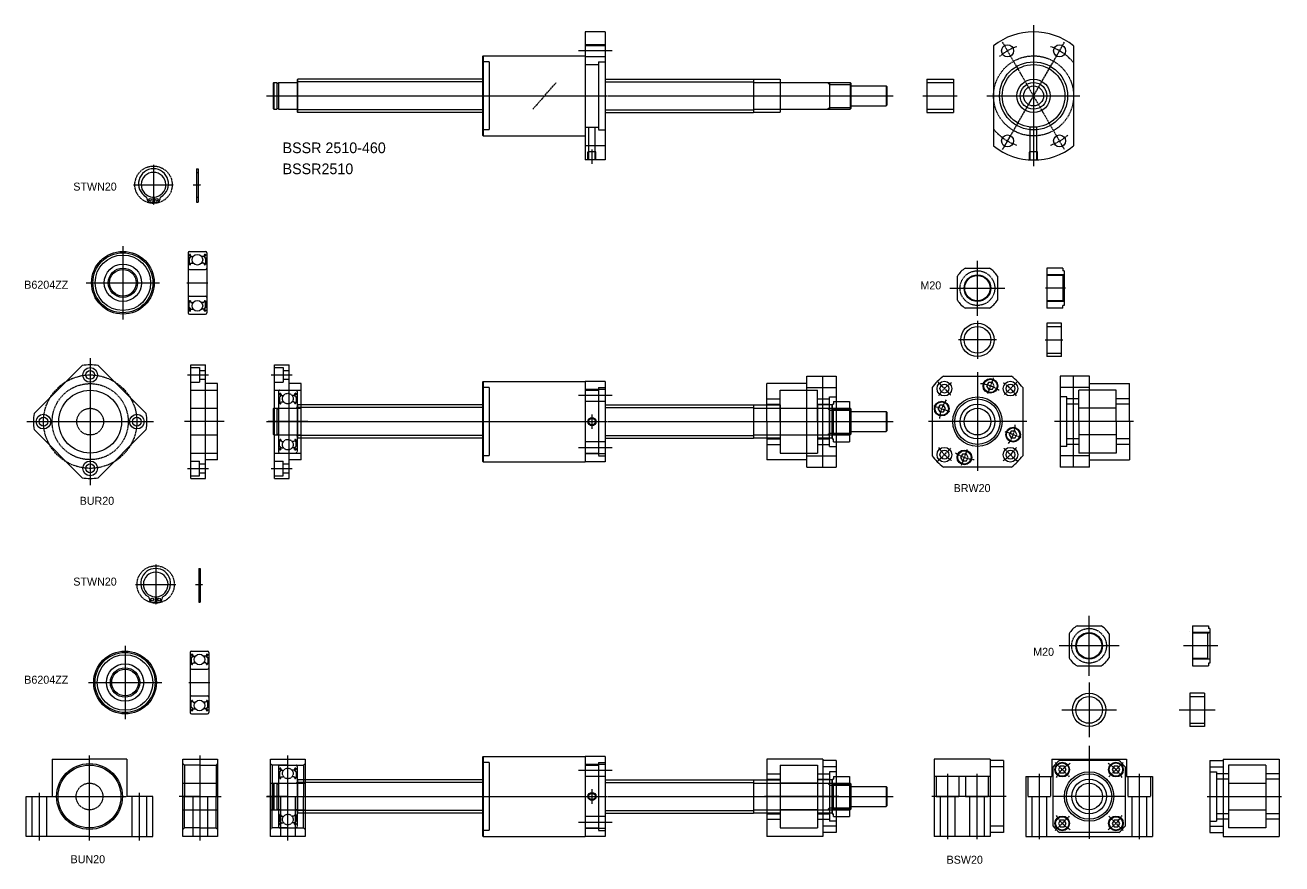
# Model space of a CAD drawing. Extents: x -166 to 776, y -565 to 63.
import ezdxf

# ---------------------------------------------------------------- set-up
doc = ezdxf.new("R2010")
doc.units = 0
for name, pattern in [('CENTER', [2, 1.25, -0.25, 0.25, -0.25]), ('DASHED', [0.75, 0.5, -0.25]), ('PHANTOM', [2.5, 1.25, -0.25, 0.25, -0.25, 0.25, -0.25])]:
    doc.linetypes.add(name, pattern=pattern)
doc.layers.get('0').update_dxf_attribs({"linetype": 'CONTINUOUS'})
doc.layers.add('CENTER', color=1, linetype='CENTER')

# ---------------------------------------------------------------- blocks, each defined once
blk = doc.blocks.new('BSSR2510')
at = {"color": 7, "linetype": 'CONTINUOUS'}
for p, q in [((-15, 48), (-15, -48)), ((0, 48), (-15, 48)), ((0, 48), (0, -48)), ((-92, 29.5), (-91.5, 30)), ((-92, 29.5), (-92, -29.5)), ((-91.5, 30), (-91.5, -30)), ((-91.5, 30), (-15, 30)), ((0, 37.47), (-15, 37.47)), ((-249, 9.5), (-248.5, 10)), ((-249, 9.5), (-249, -9.5)), ((-248.5, 10), (-248.5, -10)), ((-248.5, 10), (-246.35, 10)), ((-246.35, 10), (-246.35, -10)), ((-246.35, 9.5), (-245, 9.5)), ((-245, 10), (-245, -10)), ((-245, 10), (-231.2, 10)), ((-231, 12), (-230.5, 12.5)), ((-231, 12), (-231, -12)), ((-92, 12.5), (-230.5, 12.5)), ((-230.5, -12.5), (-230.5, 12.5)), ((0, 12.5), (111, 12.5)), ((111, 12.5), (111, -12.5)), ((111.2, 10), (183.5, 10)), ((168, 10), (168, -10)), ((183.5, 10), (183.5, -10)), ((183.5, 10), (184, 9.5)), ((184, 9.5), (184, -9.5)), ((184, 7.5), (210.5, 7.5)), ((210.5, 7.5), (210.5, -7.5)), ((210.5, 7.5), (211, 7)), ((211, 7), (211, -7)), ((184, -7.5), (210.5, -7.5)), ((211, -7), (210.5, -7.5)), ((-248.5, -10), (-249, -9.5)), ((-248.5, -10), (-246.35, -10)), ((-246.35, -9.5), (-245, -9.5)), ((-245, -10), (-231.2, -10)), ((-231, -12), (-230.5, -12.5)), ((-92, -12.5), (-230.5, -12.5)), ((0, -12.5), (111, -12.5)), ((111.2, -10), (183.5, -10)), ((129.27, -10), (129.27, -10)), ((147.35, -10), (147.35, -10)), ((184, -9.5), (183.5, -10)), ((-91.5, -30), (-92, -29.5)), ((-91.5, -30), (-15, -30)), ((0, -37.47), (-15, -37.47)), ((0, -48), (-15, -48))]:
    blk.add_line(p, q, dxfattribs=at)
at = {"color": 3, "linetype": 'DASHED'}
for p, q in [((0, 38.27), (-15, 38.27)), ((0, 29.27), (-15, 29.27)), ((-87, 25.5), (-92, 25.5)), ((-87, 25.5), (-87, -25.5)), ((-15, 23.5), (-5, 23.5)), ((-5, 25.5), (-5, -25.5)), ((-5, 25.5), (0, 25.5)), ((-87, -25.5), (-92, -25.5)), ((-15, -23.5), (-5, -23.5)), ((-12.46, -48), (-12.46, -23.5)), ((-7.54, -48), (-7.54, -23.5)), ((-5, -25.5), (0, -25.5)), ((-13, -42), (-12.46, -41.46)), ((-13, -48), (-13, -42)), ((-7, -42), (-13, -42)), ((-7, -42), (-7.54, -41.46)), ((-7, -48), (-7, -42))]:
    blk.add_line(p, q, dxfattribs=at)
at = {"color": 3, "linetype": 'CONTINUOUS'}
for p, q in [((-92, 10.5), (-231, 10.5)), ((0, 10.5), (111, 10.5)), ((166.6, 10), (168, 8.6)), ((168, 8.6), (184, 8.6)), ((166.6, -10), (168, -8.6)), ((168, -8.6), (184, -8.6)), ((-92, -10.5), (-231, -10.5)), ((0, -10.5), (111, -10.5))]:
    blk.add_line(p, q, dxfattribs=at)
at = {"color": 3, "linetype": 'PHANTOM'}
for p, q in [((111, 12.5), (131, 12.5)), ((131, 12.5), (131, -12.5)), ((131, -12.5), (111, -12.5))]:
    blk.add_line(p, q, dxfattribs=at)
at = {"color": 7, "linetype": 'CONTINUOUS'}
for centre, start, end in [((-231.2, 10.2), 270, 0), ((111.2, 10.2), 180, 270), ((-231.2, -10.2), 0, 90), ((111.2, -10.2), 90, 180)]:
    blk.add_arc(centre, 0.2, start, end, dxfattribs=at)
at = {"layer": 'CENTER', "color": 1, "linetype": 'CENTER'}
for p, q in [((5, 33.77), (-20, 33.77)), ((-54.41, -10), (-36.74, 10)), ((-254, 0), (216, 0)), ((-10, -40.05), (-10, -51))]:
    blk.add_line(p, q, dxfattribs=at)
blk = doc.blocks.new('BUN20')
at = {"color": 7, "linetype": 'CONTINUOUS'}
for p, q in [((0, 28), (26, 28)), ((0, -30), (0, 28)), ((26, 28), (26, -30)), ((0, 0), (26, 0)), ((26, -30), (0, -30))]:
    blk.add_line(p, q, dxfattribs=at)
at = {"color": 3, "linetype": 'DASHED'}
for p, q in [((0, 24.675), (1.175, 23.5)), ((13, 23.5), (1.175, 23.5)), ((1.175, 23.5), (1.175, 0)), ((13, 23.5), (24.825, 23.5)), ((26, 24.675), (24.825, 23.5)), ((24.825, 23.5), (24.825, 0)), ((1.175, -23.5), (1.175, 0)), ((7.5, 0), (7.5, -30)), ((18.5, 0), (18.5, -30)), ((24.825, -23.5), (24.825, 0)), ((0, -24.675), (1.175, -23.5)), ((13, -23.5), (1.175, -23.5)), ((13, -23.5), (24.825, -23.5)), ((26, -24.675), (24.825, -23.5))]:
    blk.add_line(p, q, dxfattribs=at)
at = {"color": 3, "linetype": 'PHANTOM'}
for p, q in [((0, 10), (26, 10)), ((0, -10), (26, -10))]:
    blk.add_line(p, q, dxfattribs=at)
at = {"layer": 'CENTER', "color": 1, "linetype": 'CENTER'}
for p, q in [((13, -33), (13, 31)), ((13, 0), (-3, 0)), ((13, 0), (29, 0))]:
    blk.add_line(p, q, dxfattribs=at)
blk = doc.blocks.new('BUR20')
at = {"color": 7, "linetype": 'CONTINUOUS'}
for p, q in [((0, -42.5), (0, 42.5)), ((0, 42.5), (11, 42.5)), ((11, -42.5), (11, 42.5)), ((20, 28.5), (11, 28.5)), ((20, -28.5), (20, 28.5)), ((20, -28.5), (11, -28.5)), ((0, -42.5), (11, -42.5))]:
    blk.add_line(p, q, dxfattribs=at)
at = {"color": 3, "linetype": 'DASHED'}
for p, q in [((0, 40.5), (6.5, 40.5)), ((6.5, 40.5), (6.5, 29.5)), ((6.5, 38.3), (11, 38.3)), ((0, 29.5), (6.5, 29.5)), ((6.5, 31.7), (11, 31.7)), ((0, 23.5), (20, 23.5)), ((0, -23.5), (20, -23.5)), ((0, -29.5), (6.5, -29.5)), ((6.5, -40.5), (6.5, -29.5)), ((6.5, -31.7), (11, -31.7)), ((0, -40.5), (6.5, -40.5)), ((6.5, -38.3), (11, -38.3))]:
    blk.add_line(p, q, dxfattribs=at)
at = {"color": 3, "linetype": 'PHANTOM'}
for p, q in [((0, 10), (20, 10)), ((0, -10), (20, -10))]:
    blk.add_line(p, q, dxfattribs=at)
at = {"layer": 'CENTER', "color": 1, "linetype": 'CENTER'}
for p, q in [((-2.5, 35), (13.5, 35)), ((25, 0), (-5, 0)), ((-2.5, -35), (13.5, -35))]:
    blk.add_line(p, q, dxfattribs=at)
blk = doc.blocks.new('BSW20')
at = {"color": 7, "linetype": 'CONTINUOUS'}
for p, q in [((0, 27), (0, -27)), ((0, 27), (10, 27)), ((0, 22.27), (10, 22.27)), ((10, 28), (10, -30)), ((10, 28), (52, 28)), ((52, 28), (52, -30)), ((0, -22.27), (10, -22.27)), ((0, -27), (10, -27)), ((10, -30), (52, -30))]:
    blk.add_line(p, q, dxfattribs=at)
at = {"color": 3, "linetype": 'DASHED'}
for p, q in [((14, 23.5), (14, -23.5)), ((42, 23.5), (14, 23.5)), ((42, 23.5), (42, -23.5)), ((0, 18.5), (5, 18.5)), ((5, 18.5), (5, -18.5)), ((14, 17), (5, 17)), ((14, 13), (5, 13)), ((14, 10), (42, 10)), ((52, 17), (42, 17)), ((52, 13), (42, 13)), ((0, -18.5), (5, -18.5)), ((14, -13), (5, -13)), ((14, -17), (5, -17)), ((14, -10), (42, -10)), ((52, -13), (42, -13)), ((52, -17), (42, -17)), ((42, -23.5), (14, -23.5))]:
    blk.add_line(p, q, dxfattribs=at)
at = {"layer": 'CENTER', "color": 1, "linetype": 'CENTER'}
blk.add_line((-2, 0), (54, 0), dxfattribs=at)
blk = doc.blocks.new('BRW20')
at = {"color": 7, "linetype": 'CONTINUOUS'}
for p, q in [((0, 34), (0, -34)), ((22, 34), (0, 34)), ((10, -34), (10, 34)), ((22, -34), (22, 34)), ((22, 28.5), (52, 28.5)), ((52, 0), (52, 28.5)), ((22, 25.5), (0, 25.5)), ((52, 0), (52, -28.5)), ((22, -25.5), (0, -25.5)), ((22, -34), (0, -34)), ((22, -28.5), (52, -28.5))]:
    blk.add_line(p, q, dxfattribs=at)
at = {"color": 3, "linetype": 'DASHED'}
for p, q in [((42, 23.5), (14, 23.5)), ((14, 0), (14, 23.5)), ((42, 0), (42, 23.5)), ((5, 18.5), (0, 18.5)), ((5, -18.5), (5, 18.5)), ((14, 17), (5, 17)), ((14, 13), (5, 13)), ((42, 10), (14, 10)), ((52, 17), (42, 17)), ((52, 13), (42, 13)), ((14, 0), (14, -23.5)), ((42, 0), (42, -23.5)), ((5, -18.5), (0, -18.5)), ((14, -13), (5, -13)), ((14, -17), (5, -17)), ((42, -10), (14, -10)), ((52, -13), (42, -13)), ((52, -17), (42, -17)), ((42, -23.5), (14, -23.5))]:
    blk.add_line(p, q, dxfattribs=at)
at = {"layer": 'CENTER', "color": 1, "linetype": 'CENTER'}
blk.add_line((55, 0), (-4.21, 0), dxfattribs=at)
blk = doc.blocks.new('M20NAT-V')
at = {"color": 7, "linetype": 'CONTINUOUS'}
for p, q in [((12, 15), (0, 15)), ((0, 15), (0, -15)), ((12, 15), (12, 13)), ((13, 13), (12, 13)), ((13, 13), (13, -13)), ((12, -15), (0, -15)), ((12, -15), (12, -13)), ((13, -13), (12, -13))]:
    blk.add_line(p, q, dxfattribs=at)
at = {"color": 3, "linetype": 'DASHED'}
for p, q in [((13, 10), (0, 10)), ((12.13, 9.5), (0, 9.5)), ((12.13, 9.5), (13, 10)), ((12.13, 9.5), (12.13, -9.5)), ((12.13, -9.5), (0, -9.5)), ((13, -10), (0, -10)), ((12.13, -9.5), (13, -10))]:
    blk.add_line(p, q, dxfattribs=at)
at = {"layer": 'CENTER', "color": 1, "linetype": 'CENTER'}
blk.add_line((14, 0), (-1, 0), dxfattribs=at)
blk = doc.blocks.new('SP20')
at = {"color": 7, "linetype": 'CONTINUOUS'}
for p, q in [((0, 12.5), (0, -12.5)), ((11, 12.5), (0, 12.5)), ((11, -12.5), (11, 12.5)), ((11, -12.5), (0, -12.5))]:
    blk.add_line(p, q, dxfattribs=at)
at = {"color": 3, "linetype": 'DASHED'}
for p, q in [((0, 10), (11, 10)), ((0, -10), (11, -10))]:
    blk.add_line(p, q, dxfattribs=at)
at = {"layer": 'CENTER', "color": 1, "linetype": 'CENTER'}
blk.add_line((-1.25, 0), (12.25, 0), dxfattribs=at)
blk = doc.blocks.new('B6204ZZ')
at = {"color": 3, "linetype": 'DASHED'}
for p, q in [((0, 22.5), (0, -22.5)), ((0.2, 20.8), (0.78, 20.8)), ((1.63, 19.5), (0.53, 18.4)), ((0.78, 20.8), (1, 21.06)), ((1.05, 20.18), (0.82, 20.38)), ((1.93, 19.38), (0.83, 18.28)), ((1, 23.5), (13, 23.5)), ((1.01, 20.61), (1.23, 20.86)), ((1.24, 20.41), (1.01, 20.61)), ((1.05, 20.18), (1.24, 20.41)), ((1.58, 20.74), (1.63, 19.5)), ((1.88, 20.78), (1.96, 19.88)), ((1.93, 20.23), (1.93, 19.38)), ((2.16, 19.7), (3.88, 19.7)), ((11.84, 19.7), (10.12, 19.7)), ((12.12, 20.78), (12.04, 19.88)), ((12.07, 20.23), (12.07, 19.38)), ((12.07, 19.38), (13.17, 18.28)), ((12.42, 20.74), (12.37, 19.5)), ((12.37, 19.5), (13.47, 18.4)), ((12.76, 20.41), (12.99, 20.61)), ((12.95, 20.18), (12.76, 20.41)), ((12.99, 20.61), (12.77, 20.86)), ((12.95, 20.18), (13.18, 20.38)), ((13.22, 20.8), (13, 21.06)), ((13.8, 20.8), (13.22, 20.8)), ((14, 22.5), (14, -22.5)), ((0.2, 14), (0.7, 14)), ((0.53, 18.4), (0.53, 14.6)), ((0.7, 14), (1.07, 13.63)), ((0.83, 18.28), (0.83, 14.6)), ((1.45, 14.6), (0.83, 14.6)), ((0.83, 14.3), (1.45, 14.3)), ((1, 10), (13, 10)), ((1.45, 14.3), (1.45, 14.6)), ((1.78, 13.65), (2.15, 14.67)), ((2.34, 14.8), (3.88, 14.8)), ((11.66, 14.8), (10.12, 14.8)), ((12.22, 13.65), (11.85, 14.67)), ((12.55, 14.6), (13.17, 14.6)), ((12.55, 14.3), (12.55, 14.6)), ((13.17, 14.3), (12.55, 14.3)), ((13.3, 14), (12.93, 13.63)), ((13.17, 18.28), (13.17, 14.6)), ((13.8, 14), (13.3, 14)), ((13.47, 18.4), (13.47, 14.6)), ((0.2, -14), (0.7, -14)), ((0.53, -18.4), (0.53, -14.6)), ((1.63, -19.5), (0.53, -18.4)), ((0.7, -14), (1.07, -13.63)), ((0.83, -14.3), (1.45, -14.3)), ((0.83, -18.28), (0.83, -14.6)), ((1.45, -14.6), (0.83, -14.6)), ((1.93, -19.38), (0.83, -18.28)), ((1, -10), (13, -10)), ((1.45, -14.3), (1.45, -14.6)), ((1.78, -13.65), (2.15, -14.67)), ((2.34, -14.8), (3.88, -14.8)), ((11.66, -14.8), (10.12, -14.8)), ((12.22, -13.65), (11.85, -14.67)), ((12.07, -19.38), (13.17, -18.28)), ((12.37, -19.5), (13.47, -18.4)), ((12.55, -14.3), (12.55, -14.6)), ((13.17, -14.3), (12.55, -14.3)), ((12.55, -14.6), (13.17, -14.6)), ((13.3, -14), (12.93, -13.63)), ((13.17, -18.28), (13.17, -14.6)), ((13.8, -14), (13.3, -14)), ((13.47, -18.4), (13.47, -14.6)), ((0.2, -20.8), (0.78, -20.8)), ((0.78, -20.8), (1, -21.06)), ((1.05, -20.18), (0.82, -20.38)), ((1, -23.5), (13, -23.5)), ((1.24, -20.41), (1.01, -20.61)), ((1.01, -20.61), (1.23, -20.86)), ((1.05, -20.18), (1.24, -20.41)), ((1.58, -20.74), (1.63, -19.5)), ((1.88, -20.78), (1.96, -19.88)), ((1.93, -20.23), (1.93, -19.38)), ((2.16, -19.7), (3.88, -19.7)), ((4.3, -23.5), (4.3, -23.5)), ((7, -23.5), (7, -23.5)), ((11.84, -19.7), (10.12, -19.7)), ((12.12, -20.78), (12.04, -19.88)), ((12.07, -20.23), (12.07, -19.38)), ((12.42, -20.74), (12.37, -19.5)), ((12.95, -20.18), (12.76, -20.41)), ((12.76, -20.41), (12.99, -20.61)), ((12.99, -20.61), (12.77, -20.86)), ((12.95, -20.18), (13.18, -20.38)), ((13.22, -20.8), (13, -21.06)), ((13.8, -20.8), (13.22, -20.8))]:
    blk.add_line(p, q, dxfattribs=at)
for centre in [(7, 17.25), (7, -17.25)]:
    blk.add_circle(centre, 3.97, dxfattribs=at)
for centre, radius, start, end in [((1, 22.5), 1, 90, 180), ((0.2, 21), 0.2, 180, 270), ((1.01, 20.61), 0.3, 139.90979, 229.99628), ((1.38, 20.74), 0.5, 4.98705, 139.90979), ((1.38, 20.74), 0.2, 2.37537, 139.99223), ((2.16, 19.9), 0.2, 184.98705, 270), ((11.84, 19.9), 0.2, 270, 355.01295), ((12.62, 20.74), 0.5, 40.09021, 175.01295), ((12.62, 20.74), 0.2, 40.00777, 177.62463), ((13, 22.5), 1, 0, 90), ((12.99, 20.61), 0.3, 310.00372, 40.09021), ((13.8, 21), 0.2, 270, 0), ((0.2, 13.8), 0.2, 90, 180), ((1, 11), 1, 180, 270), ((0.83, 14.6), 0.3, 180, 270), ((1.5, 14.05), 0.6, 225, 272.80484), ((1.5, 13.75), 0.3, 265.5374, 340.02987), ((2.34, 14.6), 0.2, 90, 160.02987), ((11.66, 14.6), 0.2, 19.97013, 90), ((12.5, 13.75), 0.3, 199.97013, 274.4626), ((12.5, 14.05), 0.6, 267.19516, 315), ((13, 11), 1, 270, 0), ((13.17, 14.6), 0.3, 270, 0), ((13.8, 13.8), 0.2, 0, 90), ((1, -11), 1, 90, 180), ((0.2, -13.8), 0.2, 180, 270), ((0.83, -14.6), 0.3, 90, 180), ((1.5, -14.05), 0.6, 87.19516, 135), ((1.5, -13.75), 0.3, 19.97013, 94.4626), ((2.34, -14.6), 0.2, 199.97013, 270), ((11.66, -14.6), 0.2, 270, 340.02987), ((12.5, -13.75), 0.3, 85.5374, 160.02987), ((12.5, -14.05), 0.6, 45, 92.80484), ((13, -11), 1, 0, 90), ((13.17, -14.6), 0.3, 0, 90), ((13.8, -13.8), 0.2, 270, 0), ((0.2, -21), 0.2, 90, 180), ((1, -22.5), 1, 180, 270), ((1.01, -20.61), 0.3, 130.00372, 220.09021), ((1.38, -20.74), 0.5, 220.09021, 355.01295), ((1.38, -20.74), 0.2, 220.00777, 357.62463), ((2.16, -19.9), 0.2, 90, 175.01295), ((11.84, -19.9), 0.2, 4.98705, 90), ((12.62, -20.74), 0.5, 184.98705, 319.90979), ((12.62, -20.74), 0.2, 182.37537, 319.99223), ((13, -22.5), 1, 270, 0), ((12.99, -20.61), 0.3, 319.90979, 49.99628), ((13.8, -21), 0.2, 0, 90)]:
    blk.add_arc(centre, radius, start, end, dxfattribs=at)
at = {"layer": 'CENTER', "color": 1, "linetype": 'CENTER'}
blk.add_line((-1, 0), (15, 0), dxfattribs=at)
blk = doc.blocks.new('BSSR2510-3')
at = {"color": 7, "linetype": 'CONTINUOUS'}
for p, q in [((-92, 29.5), (-91.5, 30)), ((-92, 29.5), (-92, -29.5)), ((-91.5, 30), (-15, 30)), ((-91.5, 30), (-91.5, -30)), ((-15, 30), (-15, -30)), ((0, 30), (-15, 30)), ((0, 30), (0, -30)), ((-249, 9.5), (-248.5, 10)), ((-249, 9.5), (-249, -9.5)), ((-248.5, 10), (-248.5, -10)), ((-248, 10), (-248.5, 10)), ((-92, 12.5), (-228, 12.5)), ((0, 12.5), (111, 12.5)), ((111, 12.5), (111, -12.5)), ((111, 12.5), (121, 12.5)), ((131, 12.5), (131, -12.5)), ((183, 10), (183.5, 10)), ((183.5, 10), (183.5, -10)), ((183.5, 10), (184, 9.5)), ((184, 9.5), (184, -9.5)), ((184, 7.5), (210.5, 7.5)), ((210.5, 7.5), (210.5, -7.5)), ((210.5, 7.5), (211, 7)), ((211, 7), (211, -7)), ((184, -7.5), (210.5, -7.5)), ((211, -7), (210.5, -7.5)), ((-248.5, -10), (-249, -9.5)), ((-248, -10), (-248.5, -10)), ((-92, -12.5), (-228, -12.5)), ((0, -12.5), (111, -12.5)), ((121, -12.5), (111, -12.5)), ((183, -10), (183.5, -10)), ((184, -9.5), (183.5, -10)), ((-91.5, -30), (-92, -29.5)), ((-91.5, -30), (-15, -30)), ((0, -30), (-15, -30))]:
    blk.add_line(p, q, dxfattribs=at)
at = {"color": 3, "linetype": 'DASHED'}
for p, q in [((-87, 25.5), (-92, 25.5)), ((-87, 25.5), (-87, -25.5)), ((0, 24), (-15, 24)), ((-15, 23.5), (-5, 23.5)), ((-5, 25.5), (-5, -25.5)), ((-5, 25.5), (0, 25.5)), ((-248, 10), (-246.35, 10)), ((-246.35, 10), (-246.35, -10)), ((-246.35, 9.5), (-245, 9.5)), ((-245, 10), (-245, -10)), ((-245, 10), (-231.2, 10)), ((-231, 12), (-230.5, 12.5)), ((-231, 12), (-231, -12)), ((-230.5, -12.5), (-230.5, 12.5)), ((-228, 12.5), (-230.5, 12.5)), ((0, 15), (-15, 15)), ((111.2, 10), (131, 10)), ((121, 12.5), (131, 12.5)), ((131, 10), (183, 10)), ((166.6, 10), (168, 8.6)), ((168, 10), (168, -10)), ((168, 8.6), (184, 8.6)), ((166.6, -10), (168, -8.6)), ((168, -8.6), (184, -8.6)), ((-248, -10), (-246.35, -10)), ((-246.35, -9.5), (-245, -9.5)), ((-245, -10), (-231.2, -10)), ((-231, -12), (-230.5, -12.5)), ((-228, -12.5), (-230.5, -12.5)), ((0, -15), (-15, -15)), ((111.2, -10), (131, -10)), ((131, -12.5), (121, -12.5)), ((129.27, -10), (129.27, -10)), ((131, -10), (183, -10)), ((147.35, -10), (147.35, -10)), ((-87, -25.5), (-92, -25.5)), ((-15, -23.5), (-5, -23.5)), ((0, -24), (-15, -24)), ((-5, -25.5), (0, -25.5))]:
    blk.add_line(p, q, dxfattribs=at)
at = {"color": 3, "linetype": 'CONTINUOUS'}
for p, q in [((-92, 10.5), (-231, 10.5)), ((0, 10.5), (111, 10.5)), ((-92, -10.5), (-231, -10.5)), ((0, -10.5), (111, -10.5))]:
    blk.add_line(p, q, dxfattribs=at)
blk.add_circle((-10, 0), 3, dxfattribs=at)
at = {"color": 7, "linetype": 'CONTINUOUS'}
blk.add_circle((-10, 0), 2.46, dxfattribs=at)
at = {"color": 3, "linetype": 'DASHED'}
for centre, start, end in [((-231.2, 10.2), 270, 0), ((-231.2, -10.2), 0, 90)]:
    blk.add_arc(centre, 0.2, start, end, dxfattribs=at)
at = {"color": 7, "linetype": 'CONTINUOUS'}
for centre, start, end in [((111.2, 10.2), 180, 270), ((111.2, -10.2), 90, 180)]:
    blk.add_arc(centre, 0.2, start, end, dxfattribs=at)
at = {"layer": 'CENTER', "color": 1, "linetype": 'CENTER'}
for p, q in [((5, 19.5), (-20, 19.5)), ((-254, 0), (216, 0)), ((-10, 5.47), (-10, -5.47)), ((5, -19.5), (-20, -19.5))]:
    blk.add_line(p, q, dxfattribs=at)
blk = doc.blocks.new('BSSR2510-2')
at = {"color": 7, "linetype": 'CONTINUOUS'}
for p, q in [((-92, 29.5), (-91.5, 30)), ((-92, 29.5), (-92, -29.5)), ((-91.5, 30), (-91.5, -30)), ((-91.5, 30), (-15, 30)), ((-15, 30), (-15, -30)), ((0, 30), (-15, 30)), ((0, 30), (0, -30)), ((-92, 12.5), (-225, 12.5)), ((0, 12.5), (111, 12.5)), ((111, 12.5), (111, -12.5)), ((111, 12.5), (121, 12.5)), ((131, 12.5), (131, -12.5)), ((183, 10), (183.5, 10)), ((183.5, 10), (183.5, -10)), ((183.5, 10), (184, 9.5)), ((184, 9.5), (184, -9.5)), ((184, 7.5), (210.5, 7.5)), ((210.5, 7.5), (210.5, -7.5)), ((210.5, 7.5), (211, 7)), ((211, 7), (211, -7)), ((184, -7.5), (210.5, -7.5)), ((211, -7), (210.5, -7.5)), ((-92, -12.5), (-225, -12.5)), ((0, -12.5), (111, -12.5)), ((121, -12.5), (111, -12.5)), ((183, -10), (183.5, -10)), ((184, -9.5), (183.5, -10)), ((-91.5, -30), (-92, -29.5)), ((-91.5, -30), (-15, -30)), ((0, -30), (-15, -30))]:
    blk.add_line(p, q, dxfattribs=at)
at = {"color": 3, "linetype": 'DASHED'}
for p, q in [((-87, 25.5), (-92, 25.5)), ((-87, 25.5), (-87, -25.5)), ((0, 24), (-15, 24)), ((-15, 23.5), (-5, 23.5)), ((-5, 25.5), (-5, -25.5)), ((-5, 25.5), (0, 25.5)), ((-249, 9.5), (-248.5, 10)), ((-249, 9.5), (-249, -9.5)), ((-248.5, 10), (-248.5, -10)), ((-248.5, 10), (-246.35, 10)), ((-246.35, 10), (-246.35, -10)), ((-246.35, 9.5), (-245, 9.5)), ((-245, 10), (-245, -10)), ((-245, 10), (-231.2, 10)), ((-231, 12), (-230.5, 12.5)), ((-231, 12), (-231, -12)), ((-230.5, -12.5), (-230.5, 12.5)), ((-225, 12.5), (-230.5, 12.5)), ((0, 15), (-15, 15)), ((111.2, 10), (131, 10)), ((121, 12.5), (131, 12.5)), ((131, 10), (183, 10)), ((166.6, 10), (168, 8.6)), ((168, 10), (168, -10)), ((168, 8.6), (184, 8.6)), ((166.6, -10), (168, -8.6)), ((168, -8.6), (184, -8.6)), ((-248.5, -10), (-249, -9.5)), ((-248.5, -10), (-246.35, -10)), ((-246.35, -9.5), (-245, -9.5)), ((-245, -10), (-231.2, -10)), ((-231, -12), (-230.5, -12.5)), ((-225, -12.5), (-230.5, -12.5)), ((0, -15), (-15, -15)), ((111.2, -10), (131, -10)), ((131, -12.5), (121, -12.5)), ((129.27, -10), (129.27, -10)), ((131, -10), (183, -10)), ((147.35, -10), (147.35, -10)), ((-87, -25.5), (-92, -25.5)), ((-15, -23.5), (-5, -23.5)), ((0, -24), (-15, -24)), ((-5, -25.5), (0, -25.5))]:
    blk.add_line(p, q, dxfattribs=at)
at = {"color": 3, "linetype": 'CONTINUOUS'}
for p, q in [((-92, 10.5), (-231, 10.5)), ((0, 10.5), (111, 10.5)), ((-92, -10.5), (-231, -10.5)), ((0, -10.5), (111, -10.5))]:
    blk.add_line(p, q, dxfattribs=at)
blk.add_circle((-10, 0), 3, dxfattribs=at)
at = {"color": 7, "linetype": 'CONTINUOUS'}
blk.add_circle((-10, 0), 2.46, dxfattribs=at)
at = {"color": 3, "linetype": 'DASHED'}
for centre, start, end in [((-231.2, 10.2), 270, 0), ((-231.2, -10.2), 0, 90)]:
    blk.add_arc(centre, 0.2, start, end, dxfattribs=at)
at = {"color": 7, "linetype": 'CONTINUOUS'}
for centre, start, end in [((111.2, 10.2), 180, 270), ((111.2, -10.2), 90, 180)]:
    blk.add_arc(centre, 0.2, start, end, dxfattribs=at)
at = {"layer": 'CENTER', "color": 1, "linetype": 'CENTER'}
for p, q in [((5, 19.5), (-20, 19.5)), ((-10, 5.47), (-10, -5.47)), ((-254, 0), (216, 0)), ((5, -19.5), (-20, -19.5))]:
    blk.add_line(p, q, dxfattribs=at)

msp = doc.modelspace()

# ---------------------------------------------------------------- linework, layer by layer
at = {"color": 7, "linetype": 'CONTINUOUS'}
for p, q in [((560, 47.92), (560, -27.02)), ((620, 47.92), (620, -27.02)), ((510, 22.95), (510, -2.05)), ((510, 22.95), (530, 22.95)), ((530, 22.95), (530, -2.05)), ((510, -2.05), (530, -2.05)), ((-37.38, -44.14), (-37.38, -69.24)), ((-37.38, -44.14), (-36.18, -44.14)), ((-36.18, -44.14), (-36.18, -69.24)), ((-70.16, -65.33), (-70.16, -69.24)), ((-69.16, -65.33), (-69.16, -69.24)), ((-74.36, -66.88), (-74.36, -67.14)), ((-72.26, -69.24), (-70.16, -69.24)), ((-69.16, -66.31), (-69.16, -66.31)), ((-69.16, -67.29), (-69.16, -67.29)), ((-69.16, -69.24), (-67.06, -69.24)), ((-64.96, -66.88), (-64.96, -67.14)), ((-37.38, -69.24), (-36.18, -69.24)), ((538.89, -118.56), (556.92, -118.56)), ((532.9, -142.58), (532.9, -124.55)), ((562.9, -124.55), (562.9, -142.58)), ((556.92, -148.56), (538.89, -148.56)), ((547.9, -148.56), (547.9, -148.56)), ((552.41, -148.56), (552.41, -148.56)), ((-123.17, -191.49), (-159.23, -227.55)), ((-111.14, -191.49), (-75.08, -227.55)), ((522.4, -199.56), (573.4, -199.56)), ((513.9, -208.06), (513.9, -259.06)), ((581.9, -208.06), (581.9, -259.06)), ((-159.23, -239.57), (-123.17, -275.64)), ((-75.08, -239.57), (-111.14, -275.64)), ((573.4, -267.56), (522.4, -267.56)), ((-35.78, -343.58), (-35.78, -368.68)), ((-35.78, -343.58), (-34.58, -343.58)), ((-34.58, -343.58), (-34.58, -368.68)), ((-72.75, -366.32), (-72.75, -366.58)), ((-68.55, -364.77), (-68.55, -368.68)), ((-67.55, -364.77), (-67.55, -368.68)), ((-67.55, -365.75), (-67.55, -365.75)), ((-67.55, -366.73), (-67.55, -366.73)), ((-63.35, -366.32), (-63.35, -366.58)), ((-70.65, -368.68), (-68.55, -368.68)), ((-67.55, -368.68), (-65.45, -368.68)), ((-35.78, -368.68), (-34.58, -368.68)), ((616.61, -392.48), (616.61, -410.51)), ((622.6, -386.49), (640.63, -386.49)), ((646.61, -392.48), (646.61, -410.51)), ((709.11, -386.49), (709.11, -416.49)), ((709.11, -386.49), (721.11, -386.49)), ((721.11, -386.49), (721.11, -388.49)), ((722.1, -388.49), (721.11, -388.49)), ((722.1, -388.49), (722.1, -414.49)), ((622.6, -416.49), (640.63, -416.49)), ((709.11, -416.49), (721.11, -416.49)), ((722.1, -414.49), (721.11, -414.49)), ((721.11, -414.49), (721.11, -416.49)), ((718.11, -437.03), (707.11, -437.03)), ((707.11, -437.03), (707.11, -462.03)), ((718.11, -437.03), (718.11, -462.03)), ((718.11, -462.03), (707.11, -462.03)), ((-145.65, -486.36), (-117.65, -486.36)), ((-145.65, -486.36), (-145.65, -514.36)), ((-89.65, -486.36), (-117.65, -486.36)), ((-89.65, -486.36), (-89.65, -514.36)), ((515.38, -486.36), (515.38, -544.36)), ((557.38, -486.36), (515.38, -486.36)), ((557.38, -486.36), (557.38, -544.36)), ((567.38, -487.36), (557.38, -487.36)), ((567.38, -487.36), (567.38, -541.36)), ((603.61, -486.36), (659.61, -486.36)), ((603.61, -486.36), (603.61, -499.36)), ((653.88, -487.36), (609.34, -487.36)), ((659.61, -486.36), (659.61, -499.36)), ((567.38, -492.09), (557.38, -492.09)), ((604.61, -536.63), (604.61, -492.09)), ((658.61, -492.09), (658.61, -536.63)), ((557.38, -499.36), (515.38, -499.36)), ((584.11, -499.36), (584.11, -544.36)), ((584.11, -499.36), (603.61, -499.36)), ((659.61, -499.36), (679.11, -499.36)), ((679.11, -499.36), (679.11, -544.36)), ((-165.15, -544.36), (-165.15, -514.36)), ((-70.15, -544.36), (-70.15, -514.36)), ((567.38, -536.63), (557.38, -536.63)), ((-117.65, -544.36), (-165.15, -544.36)), ((-117.65, -544.36), (-70.15, -544.36)), ((557.38, -544.36), (515.38, -544.36)), ((567.38, -541.36), (557.38, -541.36)), ((584.11, -544.36), (679.11, -544.36)), ((653.88, -541.36), (609.34, -541.36))]:
    msp.add_line(p, q, dxfattribs=at)
at = {"color": 3, "linetype": 'DASHED'}
for p, q in [((510, 20.45), (530, 20.45)), ((510, 0.45), (530, 0.45)), ((587.54, -37.48), (587.54, -12.92)), ((592.46, -37.48), (592.46, -12.92)), ((587, -31.55), (587.54, -31.01)), ((593, -31.55), (587, -31.55)), ((587, -37.45), (587, -31.55)), ((593, -31.55), (592.46, -31.01)), ((593, -37.45), (593, -31.55)), ((-37.38, -46.84), (-36.18, -46.84)), ((-37.38, -65.34), (-36.18, -65.34)), ((-35.78, -346.28), (-34.58, -346.28)), ((-35.78, -364.78), (-34.58, -364.78)), ((707.11, -390.74), (707.11, -390.74)), ((721.65, -391.49), (709.11, -391.49)), ((720.7, -392.04), (709.11, -392.04)), ((720.7, -392.04), (722.1, -391.23)), ((720.7, -411.49), (720.7, -391.49)), ((707.11, -401.49), (707.11, -401.49)), ((720.7, -410.94), (709.11, -410.94)), ((721.65, -411.49), (709.11, -411.49)), ((720.7, -410.94), (722.1, -411.75)), ((707.11, -439.53), (718.11, -439.53)), ((707.11, -459.53), (718.11, -459.53)), ((516.88, -499.36), (516.88, -514.36)), ((533.88, -499.36), (533.88, -514.36)), ((538.88, -499.36), (538.88, -514.36)), ((555.88, -499.36), (555.88, -514.36)), ((585.61, -499.36), (585.61, -514.36)), ((602.61, -499.36), (602.61, -514.36)), ((660.61, -499.36), (660.61, -514.36)), ((677.61, -499.36), (677.61, -514.36)), ((-160.65, -544.36), (-160.65, -514.36)), ((-149.65, -544.36), (-149.65, -514.36)), ((-85.65, -544.36), (-85.65, -514.36)), ((-74.65, -544.36), (-74.65, -514.36)), ((516.88, -514.36), (533.88, -514.36)), ((519.88, -514.36), (519.88, -544.36)), ((530.88, -514.36), (530.88, -544.36)), ((538.88, -514.36), (555.88, -514.36)), ((541.88, -514.36), (541.88, -544.36)), ((552.88, -514.36), (552.88, -544.36)), ((585.61, -514.36), (602.61, -514.36)), ((588.61, -514.36), (588.61, -544.36)), ((599.61, -514.36), (599.61, -544.36)), ((660.61, -514.36), (677.61, -514.36)), ((663.61, -514.36), (663.61, -544.36)), ((674.61, -514.36), (674.61, -544.36))]:
    msp.add_line(p, q, dxfattribs=at)
for p, q in [((-43.78, -107.03), (-43.78, -152.03)), ((-43.58, -108.73), (-43, -108.73)), ((-42.15, -110.02), (-43.25, -111.12)), ((-43.25, -111.12), (-43.25, -114.93)), ((-43, -108.73), (-42.78, -108.47)), ((-42.74, -109.34), (-42.97, -109.15)), ((-41.85, -110.15), (-42.95, -111.25)), ((-42.95, -111.25), (-42.95, -114.93)), ((-42.78, -106.03), (-30.78, -106.03)), ((-42.77, -108.92), (-42.56, -108.67)), ((-42.54, -109.11), (-42.77, -108.92)), ((-42.74, -109.34), (-42.54, -109.11)), ((-42.2, -108.79), (-42.15, -110.02)), ((-41.9, -108.75), (-41.82, -109.65)), ((-41.85, -109.3), (-41.85, -110.15)), ((-41.62, -109.83), (-39.91, -109.83)), ((-31.94, -109.83), (-33.66, -109.83)), ((-31.66, -108.75), (-31.74, -109.65)), ((-31.71, -109.3), (-31.71, -110.15)), ((-31.71, -110.15), (-30.61, -111.25)), ((-31.36, -108.79), (-31.41, -110.02)), ((-31.41, -110.02), (-30.31, -111.12)), ((-31.02, -109.11), (-30.79, -108.92)), ((-30.83, -109.34), (-31.02, -109.11)), ((-30.79, -108.92), (-31.01, -108.67)), ((-30.83, -109.34), (-30.6, -109.15)), ((-30.56, -108.73), (-30.78, -108.47)), ((-30.61, -111.25), (-30.61, -114.93)), ((-29.98, -108.73), (-30.56, -108.73)), ((-30.31, -111.12), (-30.31, -114.93)), ((-29.78, -107.03), (-29.78, -152.03)), ((-43.58, -115.53), (-43.08, -115.53)), ((-43.08, -115.53), (-42.71, -115.9)), ((-42.33, -114.93), (-42.95, -114.93)), ((-42.95, -115.23), (-42.33, -115.23)), ((-42.78, -119.53), (-30.78, -119.53)), ((-42.33, -115.23), (-42.33, -114.93)), ((-42, -115.88), (-41.63, -114.86)), ((-41.44, -114.73), (-39.91, -114.73)), ((-32.12, -114.73), (-33.66, -114.73)), ((-31.56, -115.88), (-31.94, -114.86)), ((-31.23, -115.23), (-31.23, -114.93)), ((-31.23, -114.93), (-30.61, -114.93)), ((-30.61, -115.23), (-31.23, -115.23)), ((-30.48, -115.53), (-30.86, -115.9)), ((-29.98, -115.53), (-30.48, -115.53)), ((-42.78, -139.53), (-30.78, -139.53)), ((-43.58, -143.53), (-43.08, -143.53)), ((-43.58, -150.33), (-43, -150.33)), ((-43.25, -147.93), (-43.25, -144.13)), ((-42.15, -149.03), (-43.25, -147.93)), ((-43.08, -143.53), (-42.71, -143.15)), ((-43, -150.33), (-42.78, -150.59)), ((-42.74, -149.71), (-42.97, -149.91)), ((-42.95, -143.83), (-42.33, -143.83)), ((-42.95, -147.81), (-42.95, -144.13)), ((-42.33, -144.13), (-42.95, -144.13)), ((-41.85, -148.91), (-42.95, -147.81)), ((-42.54, -149.94), (-42.77, -150.14)), ((-42.77, -150.14), (-42.56, -150.39)), ((-42.74, -149.71), (-42.54, -149.94)), ((-42.33, -143.83), (-42.33, -144.13)), ((-42.2, -150.27), (-42.15, -149.03)), ((-42, -143.18), (-41.63, -144.2)), ((-41.9, -150.31), (-41.82, -149.41)), ((-41.85, -149.76), (-41.85, -148.91)), ((-41.62, -149.23), (-39.91, -149.23)), ((-41.44, -144.33), (-39.91, -144.33)), ((-32.12, -144.33), (-33.66, -144.33)), ((-31.94, -149.23), (-33.66, -149.23)), ((-31.56, -143.18), (-31.94, -144.2)), ((-31.66, -150.31), (-31.74, -149.41)), ((-31.71, -148.91), (-30.61, -147.81)), ((-31.71, -149.76), (-31.71, -148.91)), ((-31.41, -149.03), (-30.31, -147.93)), ((-31.36, -150.27), (-31.41, -149.03)), ((-30.61, -143.83), (-31.23, -143.83)), ((-31.23, -143.83), (-31.23, -144.13)), ((-31.23, -144.13), (-30.61, -144.13)), ((-30.83, -149.71), (-31.02, -149.94)), ((-31.02, -149.94), (-30.79, -150.14)), ((-30.79, -150.14), (-31.01, -150.39)), ((-30.48, -143.53), (-30.86, -143.15)), ((-30.83, -149.71), (-30.6, -149.91)), ((-30.56, -150.33), (-30.78, -150.59)), ((-30.61, -147.81), (-30.61, -144.13)), ((-29.98, -150.33), (-30.56, -150.33)), ((-29.98, -143.53), (-30.48, -143.53)), ((-30.31, -147.93), (-30.31, -144.13)), ((-42.78, -153.03), (-30.78, -153.03)), ((-39.48, -153.03), (-39.48, -153.03)), ((-36.78, -153.03), (-36.78, -153.03)), ((-42.18, -406.47), (-42.18, -451.47)), ((-41.98, -408.17), (-41.4, -408.17)), ((-40.55, -409.47), (-41.65, -410.57)), ((-41.65, -410.57), (-41.65, -414.37)), ((-41.4, -408.17), (-41.18, -407.91)), ((-41.13, -408.79), (-41.36, -408.59)), ((-40.25, -409.59), (-41.35, -410.69)), ((-41.35, -410.69), (-41.35, -414.37)), ((-40.73, -414.37), (-41.35, -414.37)), ((-41.18, -405.47), (-29.18, -405.47)), ((-41.17, -408.36), (-40.95, -408.11)), ((-40.94, -408.56), (-41.17, -408.36)), ((-41.13, -408.79), (-40.94, -408.56)), ((-40.73, -414.67), (-40.73, -414.37)), ((-40.6, -408.23), (-40.55, -409.47)), ((-40.4, -415.32), (-40.02, -414.3)), ((-40.3, -408.19), (-40.22, -409.09)), ((-40.25, -408.74), (-40.25, -409.59)), ((-40.02, -409.27), (-38.3, -409.27)), ((-39.84, -414.17), (-38.3, -414.17)), ((-30.34, -409.27), (-32.06, -409.27)), ((-30.52, -414.17), (-32.06, -414.17)), ((-29.96, -415.32), (-30.33, -414.3)), ((-30.06, -408.19), (-30.14, -409.09)), ((-30.11, -408.74), (-30.11, -409.59)), ((-30.11, -409.59), (-29.01, -410.69)), ((-29.76, -408.23), (-29.81, -409.47)), ((-29.81, -409.47), (-28.71, -410.57)), ((-29.63, -414.37), (-29.01, -414.37)), ((-29.63, -414.67), (-29.63, -414.37)), ((-29.42, -408.56), (-29.19, -408.36)), ((-29.22, -408.79), (-29.42, -408.56)), ((-29.19, -408.36), (-29.4, -408.11)), ((-29.22, -408.79), (-28.99, -408.59)), ((-28.96, -408.17), (-29.18, -407.91)), ((-29.01, -410.69), (-29.01, -414.37)), ((-28.38, -408.17), (-28.96, -408.17)), ((-28.71, -410.57), (-28.71, -414.37)), ((-28.18, -406.47), (-28.18, -451.47)), ((-41.98, -414.97), (-41.48, -414.97)), ((-41.48, -414.97), (-41.1, -415.34)), ((-41.35, -414.67), (-40.73, -414.67)), ((-41.18, -418.97), (-29.18, -418.97)), ((-29.01, -414.67), (-29.63, -414.67)), ((-28.88, -414.97), (-29.25, -415.34)), ((-28.38, -414.97), (-28.88, -414.97)), ((-41.48, -442.97), (-41.1, -442.6)), ((-41.18, -438.97), (-29.18, -438.97)), ((-40.4, -442.62), (-40.02, -443.64)), ((-29.96, -442.62), (-30.33, -443.64)), ((-28.88, -442.97), (-29.25, -442.6)), ((-41.98, -442.97), (-41.48, -442.97)), ((-41.98, -449.77), (-41.4, -449.77)), ((-41.65, -447.37), (-41.65, -443.57)), ((-40.55, -448.47), (-41.65, -447.37)), ((-41.4, -449.77), (-41.18, -450.03)), ((-41.13, -449.15), (-41.36, -449.35)), ((-41.35, -443.27), (-40.73, -443.27)), ((-40.73, -443.57), (-41.35, -443.57)), ((-41.35, -447.25), (-41.35, -443.57)), ((-40.25, -448.35), (-41.35, -447.25)), ((-40.94, -449.38), (-41.17, -449.58)), ((-41.17, -449.58), (-40.95, -449.83)), ((-41.13, -449.15), (-40.94, -449.38)), ((-40.73, -443.27), (-40.73, -443.57)), ((-40.6, -449.71), (-40.55, -448.47)), ((-40.3, -449.75), (-40.22, -448.85)), ((-40.25, -449.2), (-40.25, -448.35)), ((-40.02, -448.67), (-38.3, -448.67)), ((-39.84, -443.77), (-38.3, -443.77)), ((-30.52, -443.77), (-32.06, -443.77)), ((-30.34, -448.67), (-32.06, -448.67)), ((-30.06, -449.75), (-30.14, -448.85)), ((-30.11, -448.35), (-29.01, -447.25)), ((-30.11, -449.2), (-30.11, -448.35)), ((-29.81, -448.47), (-28.71, -447.37)), ((-29.76, -449.71), (-29.81, -448.47)), ((-29.63, -443.27), (-29.63, -443.57)), ((-29.01, -443.27), (-29.63, -443.27)), ((-29.63, -443.57), (-29.01, -443.57)), ((-29.22, -449.15), (-29.42, -449.38)), ((-29.42, -449.38), (-29.19, -449.58)), ((-29.19, -449.58), (-29.4, -449.83)), ((-29.22, -449.15), (-28.99, -449.35)), ((-28.96, -449.77), (-29.18, -450.03)), ((-29.01, -447.25), (-29.01, -443.57)), ((-28.38, -449.77), (-28.96, -449.77)), ((-28.38, -442.97), (-28.88, -442.97)), ((-28.71, -447.37), (-28.71, -443.57)), ((-41.18, -452.47), (-29.18, -452.47)), ((-37.88, -452.47), (-37.88, -452.47)), ((-35.18, -452.47), (-35.18, -452.47))]:
    msp.add_line(p, q)
for points in [[(556.21, -204.28), (554.76, -206.78), (556.21, -209.28), (559.09, -209.28), (560.54, -206.78), (559.09, -204.28)], [(519.68, -221.32), (518.24, -223.82), (519.68, -226.32), (522.57, -226.32), (524.01, -223.82), (522.57, -221.32)], [(573.24, -240.81), (571.8, -243.31), (573.24, -245.81), (576.13, -245.81), (577.57, -243.31), (576.13, -240.81)], [(536.71, -257.84), (535.27, -260.34), (536.71, -262.84), (539.6, -262.84), (541.04, -260.34), (539.6, -257.84)]]:
    msp.add_lwpolyline(points, close=True)
at = {"color": 7, "linetype": 'CONTINUOUS'}
for points in [[(610.02, -491.71), (608.57, -494.21), (610.02, -496.71), (612.9, -496.71), (614.35, -494.21), (612.9, -491.71)], [(650.32, -491.71), (648.88, -494.21), (650.32, -496.71), (653.21, -496.71), (654.65, -494.21), (653.21, -491.71)], [(610.02, -532.01), (608.57, -534.51), (610.02, -537.01), (612.9, -537.01), (614.35, -534.51), (612.9, -532.01)], [(650.32, -532.01), (648.88, -534.51), (650.32, -537.01), (653.21, -537.01), (654.65, -534.51), (653.21, -532.01)]]:
    msp.add_lwpolyline(points, close=True, dxfattribs=at)
for points in [[(-165.15, -514.36), (-145.65, -514.36)], [(-70.15, -514.36), (-89.65, -514.36)]]:
    msp.add_lwpolyline(points, dxfattribs=at)
for centre, radius in [((570.5, 44.23), 4.5), ((609.5, 44.23), 4.5), ((590, 10.45), 25.5), ((590, 10.45), 23.5), ((590, 10.45), 12.5), ((590, 10.45), 10), ((590, 10.45), 7.5), ((570.5, -23.32), 4.5), ((609.5, -23.32), 4.5), ((-72.26, -67.29), 1), ((-67.06, -67.29), 1), ((-92.62, -129.53), 23.5), ((-92.62, -129.53), 22.5), ((-92.62, -129.53), 20.8), ((-92.62, -129.53), 14), ((-92.62, -129.53), 11), ((-92.62, -129.53), 10), ((547.9, -133.56), 9.5), ((547.9, -172.28), 12.5), ((547.9, -172.28), 10), ((-117.15, -198.56), 5.5), ((-117.15, -198.56), 3.3), ((523.15, -208.81), 5.5), ((523.15, -208.81), 3.3), ((572.65, -208.81), 5.5), ((572.65, -208.81), 3.3), ((-117.15, -233.56), 23.5), ((547.9, -233.56), 13), ((547.9, -233.56), 10), ((-152.15, -233.56), 5.5), ((-152.15, -233.56), 3.3), ((-82.15, -233.56), 5.5), ((-82.15, -233.56), 3.3), ((523.15, -258.31), 5.5), ((572.65, -258.31), 5.5), ((-117.15, -268.56), 5.5), ((523.15, -258.31), 3.3), ((572.65, -258.31), 3.3), ((-117.15, -268.56), 3.3), ((-70.65, -366.73), 1), ((-65.45, -366.73), 1), ((631.61, -401.49), 9.45), ((-91.02, -428.97), 23.5), ((-91.02, -428.97), 22.5), ((-91.02, -428.97), 20.8), ((-91.02, -428.97), 14), ((-91.02, -428.97), 11), ((-91.02, -428.97), 10), ((631.61, -449.53), 12.5), ((631.61, -449.53), 10), ((-117.65, -514.36), 24.68), ((611.46, -494.21), 5.5), ((611.46, -494.21), 5), ((651.77, -494.21), 5.5), ((651.77, -494.21), 5), ((-117.65, -514.36), 23.5), ((631.61, -514.36), 18.5), ((631.61, -514.36), 17), ((631.61, -514.36), 13), ((631.61, -514.36), 10), ((611.46, -534.51), 5.5), ((611.46, -534.51), 5), ((651.77, -534.51), 5.5), ((651.77, -534.51), 5)]:
    msp.add_circle(centre, radius, dxfattribs=at)
at = {"color": 3, "linetype": 'DASHED'}
for centre, radius in [((590, 10.45), 30), ((547.9, -133.56), 13), ((-117.15, -233.56), 28.5), ((631.61, -401.49), 13)]:
    msp.add_circle(centre, radius, dxfattribs=at)
at = {"color": 3, "linetype": 'PHANTOM'}
for centre, radius in [((-69.66, -56.09), 14), ((-117.15, -233.56), 10), ((-68.05, -355.53), 14), ((-117.65, -514.36), 10)]:
    msp.add_circle(centre, radius, dxfattribs=at)
for centre, radius in [((-36.78, -112.28), 3.97), ((-36.78, -146.78), 3.97), ((557.65, -206.78), 5.5), ((557.65, -206.78), 5), ((547.9, -233.56), 18.5), ((547.9, -233.56), 17), ((521.12, -223.82), 5.5), ((521.12, -223.82), 5), ((574.68, -243.31), 5.5), ((574.68, -243.31), 5), ((538.16, -260.34), 5.5), ((538.16, -260.34), 5), ((-35.18, -411.72), 3.97), ((-35.18, -446.22), 3.97)]:
    msp.add_circle(centre, radius)
at = {"color": 3, "linetype": 'CONTINUOUS'}
for centre in [(547.9, -133.56), (631.61, -401.49)]:
    msp.add_circle(centre, 10, dxfattribs=at)
at = {"color": 7, "linetype": 'CONTINUOUS'}
for centre, radius, start, end in [((590, 10.45), 48, 51.31781, 128.68219), ((590, 10.45), 48, 231.31781, 308.68219), ((-69.66, -55.39), 11.25, 300.62143, 239.37857), ((-69.66, -56.09), 9.25, 273.09858, 266.90142), ((-76.46, -66.88), 2.1, 0, 59.37857), ((-62.86, -66.88), 2.1, 120.62143, 180.00001), ((-72.26, -67.14), 2.1, 179.99999, 270), ((-67.06, -67.14), 2.1, 270, 0), ((547.9, -133.56), 17.5, 121.00272, 148.99728), ((547.9, -133.56), 17.5, 31.00272, 58.99728), ((547.9, -133.56), 17.5, 211.00272, 238.99728), ((547.9, -133.56), 17.5, 301.00272, 328.99728), ((-117.15, -233.56), 42.5, 81.8699, 98.1301), ((547.9, -233.56), 42.5, 126.8699, 143.1301), ((547.9, -233.56), 42.5, 36.8699, 53.1301), ((-117.15, -233.56), 42.5, 171.8699, 188.1301), ((-117.15, -233.56), 42.5, 351.8699, 8.1301), ((547.9, -233.56), 42.5, 216.8699, 233.1301), ((547.9, -233.56), 42.5, 306.8699, 323.1301), ((-117.15, -233.56), 42.5, 261.8699, 278.1301), ((-68.05, -354.83), 11.25, 300.62143, 239.37857), ((-68.05, -355.53), 9.25, 273.09858, 266.90142), ((-74.85, -366.32), 2.1, 0, 59.37857), ((-70.65, -366.58), 2.1, 179.99999, 270), ((-65.45, -366.58), 2.1, 270, 0), ((-61.25, -366.32), 2.1, 120.62143, 180.00001), ((631.61, -401.49), 17.5, 121.00272, 148.99728), ((631.61, -401.49), 17.5, 31.00272, 58.99728), ((631.61, -401.49), 17.5, 211.00272, 238.99728), ((631.61, -401.49), 17.5, 301.00272, 328.99728), ((631.61, -514.36), 35, 129.51765, 140.48235), ((631.61, -514.36), 35, 39.51765, 50.48235), ((631.61, -514.36), 35, 219.51765, 230.48235), ((631.61, -514.36), 35, 309.51765, 320.48235)]:
    msp.add_arc(centre, radius, start, end, dxfattribs=at)
for centre, radius, start, end in [((-42.78, -107.03), 1, 90, 180), ((-43.58, -108.53), 0.2, 180, 270), ((-42.77, -108.92), 0.3, 139.90979, 229.99628), ((-42.4, -108.79), 0.5, 4.98705, 139.90979), ((-42.4, -108.79), 0.2, 2.37537, 139.99223), ((-41.62, -109.63), 0.2, 184.98705, 270), ((-31.94, -109.63), 0.2, 270, 355.01295), ((-31.17, -108.79), 0.5, 40.09021, 175.01295), ((-31.16, -108.79), 0.2, 40.00777, 177.62463), ((-30.78, -107.03), 1, 0, 90), ((-30.79, -108.92), 0.3, 310.00372, 40.09021), ((-29.98, -108.53), 0.2, 270, 0), ((-43.58, -115.73), 0.2, 90, 180), ((-42.78, -118.53), 1, 180, 270), ((-42.95, -114.93), 0.3, 180, 270), ((-42.28, -115.48), 0.6, 225, 272.80484), ((-42.28, -115.78), 0.3, 265.5374, 340.02987), ((-41.44, -114.93), 0.2, 90, 160.02987), ((-32.12, -114.93), 0.2, 19.97013, 90), ((-31.28, -115.78), 0.3, 199.97013, 274.4626), ((-31.28, -115.48), 0.6, 267.19516, 315), ((-30.78, -118.53), 1, 270, 0), ((-30.61, -114.93), 0.3, 270, 0), ((-29.98, -115.73), 0.2, 0, 90), ((-42.78, -140.53), 1, 90, 180), ((-30.78, -140.53), 1, 0, 90), ((-43.58, -143.33), 0.2, 180, 270), ((-43.58, -150.53), 0.2, 90, 180), ((-42.95, -144.13), 0.3, 90, 180), ((-42.77, -150.14), 0.3, 130.00372, 220.09021), ((-42.4, -150.27), 0.5, 220.09021, 355.01295), ((-42.28, -143.58), 0.6, 87.19516, 135), ((-42.4, -150.26), 0.2, 220.00777, 357.62463), ((-42.28, -143.28), 0.3, 19.97013, 94.4626), ((-41.62, -149.43), 0.2, 90, 175.01295), ((-41.44, -144.13), 0.2, 199.97013, 270), ((-32.12, -144.13), 0.2, 270, 340.02987), ((-31.94, -149.43), 0.2, 4.98705, 90), ((-31.17, -150.27), 0.5, 184.98705, 319.90979), ((-31.28, -143.28), 0.3, 85.5374, 160.02987), ((-31.16, -150.26), 0.2, 182.37537, 319.99223), ((-31.28, -143.58), 0.6, 45, 92.80484), ((-30.61, -144.13), 0.3, 0, 90), ((-30.79, -150.14), 0.3, 319.90979, 49.99628), ((-29.98, -143.33), 0.2, 270, 0), ((-29.98, -150.53), 0.2, 0, 90), ((-42.78, -152.03), 1, 180, 270), ((-30.78, -152.03), 1, 270, 0), ((-41.18, -406.47), 1, 90, 180), ((-41.98, -407.97), 0.2, 180, 270), ((-41.35, -414.37), 0.3, 180, 270), ((-41.17, -408.36), 0.3, 139.90979, 229.99628), ((-40.79, -408.23), 0.5, 4.98705, 139.90979), ((-40.8, -408.24), 0.2, 2.37537, 139.99223), ((-40.02, -409.07), 0.2, 184.98705, 270), ((-39.84, -414.37), 0.2, 90, 160.02987), ((-30.52, -414.37), 0.2, 19.97013, 90), ((-30.34, -409.07), 0.2, 270, 355.01295), ((-29.56, -408.23), 0.5, 40.09021, 175.01295), ((-29.56, -408.24), 0.2, 40.00777, 177.62463), ((-29.18, -406.47), 1, 0, 90), ((-29.01, -414.37), 0.3, 270, 0), ((-29.19, -408.36), 0.3, 310.00372, 40.09021), ((-28.38, -407.97), 0.2, 270, 0), ((-41.98, -415.17), 0.2, 90, 180), ((-41.18, -417.97), 1, 180, 270), ((-40.68, -414.92), 0.6, 225, 272.80484), ((-40.68, -415.22), 0.3, 265.5374, 340.02987), ((-29.68, -415.22), 0.3, 199.97013, 274.4626), ((-29.68, -414.92), 0.6, 267.19516, 315), ((-29.18, -417.97), 1, 270, 0), ((-28.38, -415.17), 0.2, 0, 90), ((-41.18, -439.97), 1, 90, 180), ((-40.68, -443.02), 0.6, 87.19516, 135), ((-40.68, -442.72), 0.3, 19.97013, 94.4626), ((-29.68, -442.72), 0.3, 85.5374, 160.02987), ((-29.68, -443.02), 0.6, 45, 92.80484), ((-29.18, -439.97), 1, 0, 90), ((-41.98, -442.77), 0.2, 180, 270), ((-41.98, -449.97), 0.2, 90, 180), ((-41.18, -451.47), 1, 180, 270), ((-41.35, -443.57), 0.3, 90, 180), ((-41.17, -449.58), 0.3, 130.00372, 220.09021), ((-40.79, -449.71), 0.5, 220.09021, 355.01295), ((-40.8, -449.71), 0.2, 220.00777, 357.62463), ((-40.02, -448.87), 0.2, 90, 175.01295), ((-39.84, -443.57), 0.2, 199.97013, 270), ((-30.52, -443.57), 0.2, 270, 340.02987), ((-30.34, -448.87), 0.2, 4.98705, 90), ((-29.56, -449.71), 0.5, 184.98705, 319.90979), ((-29.56, -449.71), 0.2, 182.37537, 319.99223), ((-29.18, -451.47), 1, 270, 0), ((-29.01, -443.57), 0.3, 0, 90), ((-29.19, -449.58), 0.3, 319.90979, 49.99628), ((-28.38, -442.77), 0.2, 270, 0), ((-28.38, -449.97), 0.2, 0, 90)]:
    msp.add_arc(centre, radius, start, end)
at = {"layer": 'CENTER', "color": 1, "linetype": 'CENTER'}
for p, q in [((590, 63.45), (590, -42.55)), ((613.25, -29.82), (566.75, 50.72)), ((566.75, -29.82), (613.25, 50.72)), ((507, 10.45), (533, 10.45)), ((555, 10.45), (625, 10.45)), ((-69.66, -41.08), (-69.66, -71.11)), ((-84.67, -56.09), (-54.64, -56.09)), ((-39.82, -56.09), (-34.3, -56.09)), ((-92.62, -102.03), (-92.62, -157.03)), ((547.9, -154.28), (547.9, -112.84)), ((-120.12, -129.53), (-65.12, -129.53)), ((-44.78, -129.53), (-28.78, -129.53)), ((527.18, -133.56), (568.62, -133.56)), ((547.9, -158.03), (547.9, -186.53)), ((562.15, -172.28), (533.65, -172.28)), ((-117.15, -186.06), (-117.15, -281.06)), ((547.9, -196.56), (547.9, -270.56)), ((518.2, -203.86), (528.1, -213.76)), ((559.81, -200.86), (555.5, -212.7)), ((577.6, -203.86), (567.7, -213.76)), ((515.2, -221.66), (527.04, -225.97)), ((-164.65, -233.56), (-69.65, -233.56)), ((584.9, -233.56), (510.9, -233.56)), ((580.6, -245.47), (568.76, -241.16)), ((518.2, -263.26), (528.1, -253.36)), ((577.6, -263.26), (567.7, -253.36)), ((536, -266.26), (540.31, -254.42)), ((-68.05, -340.52), (-68.05, -370.55)), ((-83.07, -355.53), (-53.03, -355.53)), ((-38.22, -355.53), (-32.7, -355.53)), ((631.61, -423.99), (631.61, -378.99)), ((-91.02, -401.47), (-91.02, -456.47)), ((654.11, -401.49), (609.11, -401.49)), ((728.11, -401.49), (702.11, -401.49)), ((-118.52, -428.97), (-63.52, -428.97)), ((-43.18, -428.97), (-27.18, -428.97)), ((631.61, -429.03), (631.61, -470.03)), ((611.11, -449.53), (652.11, -449.53)), ((699.11, -449.53), (726.11, -449.53)), ((631.61, -476.36), (631.61, -546.36)), ((-117.65, -547.36), (-117.65, -483.36)), ((606.16, -488.9), (616.76, -499.51)), ((657.07, -488.9), (646.46, -499.51)), ((525.38, -497.36), (525.38, -546.36)), ((547.38, -497.36), (547.38, -546.36)), ((594.11, -497.36), (594.11, -546.36)), ((669.11, -497.36), (669.11, -546.36)), ((-155.15, -547.36), (-155.15, -511.36)), ((-145.33, -514.36), (-89.98, -514.36)), ((-80.15, -547.36), (-80.15, -511.36)), ((569.38, -514.36), (513.38, -514.36)), ((593.61, -514.36), (602.61, -514.36)), ((658.61, -514.36), (604.61, -514.36)), ((594.11, -519.36), (594.11, -546.36)), ((669.11, -519.36), (669.11, -546.36)), ((616.76, -529.21), (606.16, -539.82)), ((646.46, -529.21), (657.07, -539.82))]:
    msp.add_line(p, q, dxfattribs=at)
msp.add_circle((-117.15, -233.56), 35, dxfattribs=at)
for centre, radius, start, end in [((590, 10.45), 39, 108.96453, 131.03547), ((590, 10.45), 39, 39.71514, 71.03547), ((590, 10.45), 39, 219.71514, 251.03547), ((590, 10.45), 39, 288.96453, 311.03547), ((547.9, -233.56), 35, 123.52166, 146.47834), ((547.9, -233.56), 35, 33.52166, 56.47834), ((547.9, -233.56), 35, 213.52166, 236.47834), ((547.9, -233.56), 35, 303.52166, 326.47834), ((631.61, -514.36), 28.5, 119.87831, 150.12169), ((631.61, -514.36), 28.5, 29.87831, 60.12169), ((631.61, -514.36), 28.5, 209.87831, 240.12169), ((631.61, -514.36), 28.5, 299.87831, 330.12169)]:
    msp.add_arc(centre, radius, start, end, dxfattribs=at)
at = {"layer": 'CENTER'}
for start, end in [(54.87831, 85.12169), (144.87831, 175.12169), (324.87831, 355.12169), (234.87831, 265.12169)]:
    msp.add_arc((547.9, -233.56), 28.5, start, end, dxfattribs=at)

# ---------------------------------------------------------------- block references
at = {"color": 7, "linetype": 'CONTINUOUS'}
for name, p in [('BSSR2510', (269, 10.45)), ('M20NAT-V', (599.9, -133.56)), ('SP20', (599.9, -172.28)), ('BUR20', (-41.76, -233.56)), ('BUR20', (21, -233.56)), ('BSSR2510-3', (269, -233.56)), ('BRW20', (609.9, -233.56)), ('B6204ZZ', (24, -233.56)), ('SP20', (428, -233.56)), ('BUN20', (-47.65, -514.36)), ('BUN20', (18, -514.36)), ('BSSR2510-2', (269, -514.36)), ('BSW20', (722.11, -514.36)), ('B6204ZZ', (24, -514.36)), ('SP20', (428, -514.36))]:
    msp.add_blockref(name, p, dxfattribs=at)
at = {"color": 7, "linetype": 'CONTINUOUS', "xscale": -1}
for name, p in [('BRW20', (442, -233.56)), ('M20NAT-V', (452, -233.56)), ('BSW20', (442, -514.36)), ('M20NAT-V', (452, -514.36))]:
    msp.add_blockref(name, p, dxfattribs=at)

# ---------------------------------------------------------------- texts
at = {"color": 7, "linetype": 'CONTINUOUS'}
for s, p in [('BSSR 2510-460', (27.1, -32.44)), ('BSSR2510', (27.1, -48.18))]:
    msp.add_text(s, height=8, dxfattribs=at).set_placement(p)
for s, p in [('STWN20', (-129.8, -60.49)), ('B6204ZZ', (-166.55, -133.99)), ('M20', (505.18, -134.49)), ('BRW20', (530.08, -286.32)), ('BUR20', (-125.02, -295.86)), ('STWN20', (-129.8, -356.38)), ('M20', (589.72, -408.99)), ('B6204ZZ', (-166.55, -429.88)), ('BUN20', (-131.83, -564.36)), ('BSW20', (524.8, -564.73))]:
    msp.add_text(s, height=6).set_placement(p)

doc.saveas('drawing.dxf')
